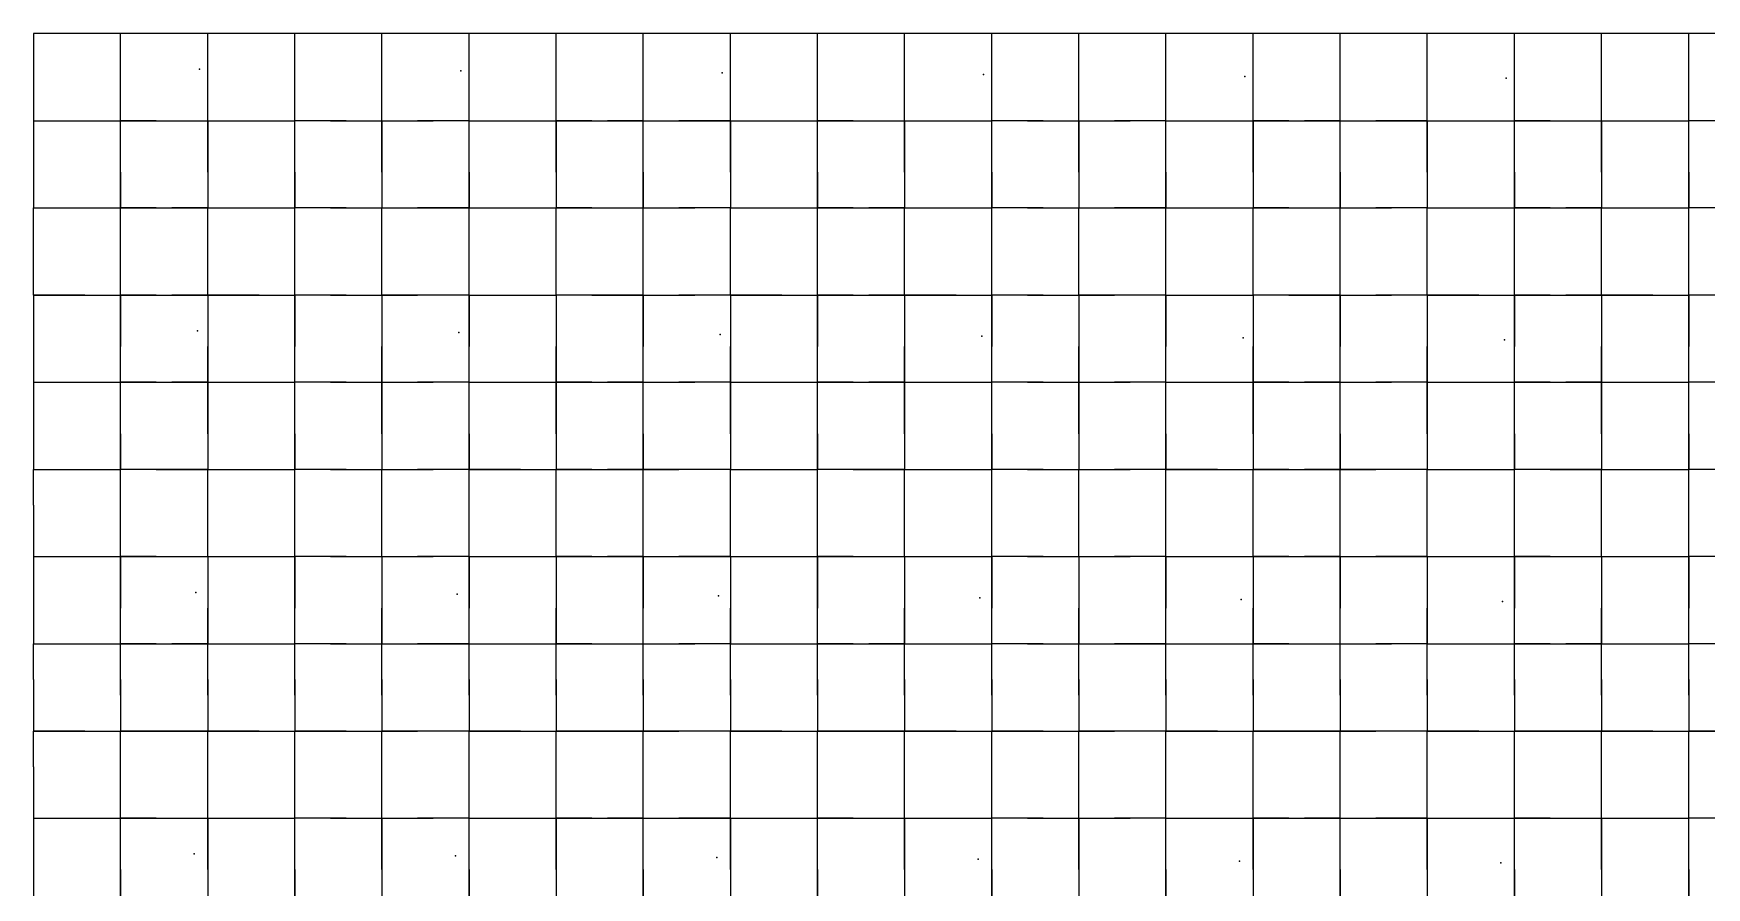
# Model space of a CAD drawing. Header units: metres. Extents: x 0 to 438, y -24 to 612.
# Drawn here: x 0 to 172.8, y 514.8 to 603 of the extents above; entities that cross this region are included whole.
import ezdxf

# ---------------------------------------------------------------- set-up
doc = ezdxf.new("R2010")
doc.units = ezdxf.units.M
doc.layers.add('LAYER_01_CUT', color=7, linetype='Continuous')
doc.layers.add('LAYER_04_GRID', color=7, linetype='Continuous')

msp = doc.modelspace()

# ---------------------------------------------------------------- linework, layer by layer
at = {"layer": 'LAYER_01_CUT'}
for points in [[(176.31, 603), (171, 603), (167.31, 603), (162, 603), (158.31, 603), (153, 603), (149.31, 603), (144, 603), (140.31, 603), (135, 603), (131.31, 603), (126, 603), (122.31, 603), (117, 603), (113.31, 603), (108, 603), (104.31, 603), (99, 603), (95.31, 603), (90, 603), (86.31, 603), (81, 603), (77.31, 603), (72, 603), (68.31, 603), (63, 603), (59.31, 603), (54, 603), (50.31, 603), (45, 603), (41.31, 603), (36, 603), (32.31, 603), (27, 603), (23.31, 603), (18, 603), (14.31, 603), (9, 603), (5.31, 603), (0, 603), (0, 599.31), (0, 594), (0, 590.31), (0, 585), (5.31, 585), (9, 585), (9, 590.31), (9, 594), (9, 599.31)], [(9, 599.31), (9, 603)], [(9, 597.69), (9, 603)], [(18, 599.31), (18, 603)], [(18, 597.69), (18, 603)], [(27, 599.31), (27, 603)], [(27, 597.69), (27, 603)], [(36, 599.31), (36, 603)], [(36, 597.69), (36, 603)], [(45, 599.31), (45, 603)], [(45, 597.69), (45, 603)], [(54, 599.31), (54, 603)], [(54, 597.69), (54, 603)], [(63, 599.31), (63, 603)], [(63, 597.69), (63, 603)], [(72, 599.31), (72, 603)], [(72, 597.69), (72, 603)], [(81, 599.31), (81, 603)], [(81, 597.69), (81, 603)], [(90, 599.31), (90, 603)], [(90, 597.69), (90, 603)], [(99, 599.31), (99, 603)], [(99, 597.69), (99, 603)], [(108, 599.31), (108, 603)], [(108, 597.69), (108, 603)], [(117, 599.31), (117, 603)], [(117, 597.69), (117, 603)], [(126, 599.31), (126, 603)], [(126, 597.69), (126, 603)], [(135, 599.31), (135, 603)], [(135, 597.69), (135, 603)], [(144, 599.31), (144, 603)], [(144, 597.69), (144, 603)], [(153, 599.31), (153, 603)], [(153, 597.69), (153, 603)], [(162, 599.31), (162, 603)], [(162, 597.69), (162, 603)], [(171, 599.31), (171, 603)], [(171, 597.69), (171, 603)], [(14.31, 594), (18, 594), (18, 599.31)], [(18, 590.31), (18, 585), (23.31, 585), (27, 585), (27, 590.31), (27, 594), (27, 599.31)], [(32.31, 594), (36, 594), (36, 599.31)], [(36, 590.31), (36, 585), (41.31, 585), (45, 585), (45, 590.31), (45, 594), (45, 599.31)], [(50.31, 594), (54, 594), (54, 599.31)], [(54, 590.31), (54, 585), (59.31, 585), (63, 585), (63, 590.31), (63, 594), (63, 599.31)], [(68.31, 594), (72, 594), (72, 599.31)], [(72, 590.31), (72, 585), (77.31, 585), (81, 585), (81, 590.31), (81, 594), (81, 599.31)], [(86.31, 594), (90, 594), (90, 599.31)], [(90, 590.31), (90, 585), (95.31, 585), (99, 585), (99, 590.31), (99, 594), (99, 599.31)], [(104.31, 594), (108, 594), (108, 599.31)], [(108, 590.31), (108, 585), (113.31, 585), (117, 585), (117, 590.31), (117, 594), (117, 599.31)], [(122.31, 594), (126, 594), (126, 599.31)], [(126, 590.31), (126, 585), (131.31, 585), (135, 585), (135, 590.31), (135, 594), (135, 599.31)], [(140.31, 594), (144, 594), (144, 599.31)], [(144, 590.31), (144, 585), (149.31, 585), (153, 585), (153, 590.31), (153, 594), (153, 599.31)], [(158.31, 594), (162, 594), (162, 599.31)], [(162, 590.31), (162, 585), (167.31, 585), (171, 585), (171, 590.31), (171, 594), (171, 599.31)], [(9, 594), (9, 597.69)], [(18, 594), (18, 597.69)], [(27, 594), (27, 597.69)], [(36, 594), (36, 597.69)], [(45, 594), (45, 597.69)], [(54, 594), (54, 597.69)], [(63, 594), (63, 597.69)], [(72, 594), (72, 597.69)], [(81, 594), (81, 597.69)], [(90, 594), (90, 597.69)], [(99, 594), (99, 597.69)], [(108, 594), (108, 597.69)], [(117, 594), (117, 597.69)], [(126, 594), (126, 597.69)], [(135, 594), (135, 597.69)], [(144, 594), (144, 597.69)], [(153, 594), (153, 597.69)], [(162, 594), (162, 597.69)], [(171, 594), (171, 597.69)], [(0, 594), (5.31, 594)], [(0, 594), (3.69, 594)], [(3.69, 594), (9, 594)], [(5.31, 594), (9, 594)], [(12.69, 594), (9, 594)], [(9, 588.69), (9, 594)], [(9, 594), (14.31, 594)], [(12.69, 594), (18, 594)], [(18, 588.69), (18, 594)], [(18, 594), (18, 590.31)], [(18, 594), (23.31, 594)], [(18, 594), (21.69, 594)], [(21.69, 594), (27, 594)], [(23.31, 594), (27, 594)], [(32.31, 594), (27, 594)], [(30.69, 594), (27, 594)], [(27, 588.69), (27, 594)], [(30.69, 594), (36, 594)], [(36, 588.69), (36, 594)], [(36, 594), (36, 590.31)], [(36, 594), (41.31, 594)], [(36, 594), (39.69, 594)], [(45, 594), (39.69, 594)], [(45, 594), (41.31, 594)], [(45, 588.69), (45, 594)], [(45, 594), (50.31, 594)], [(45, 594), (48.69, 594)], [(48.69, 594), (54, 594)], [(57.69, 594), (54, 594)], [(54, 588.69), (54, 594)], [(54, 594), (54, 590.31)], [(54, 594), (59.31, 594)], [(57.69, 594), (63, 594)], [(63, 594), (59.31, 594)], [(63, 588.69), (63, 594)], [(63, 594), (68.31, 594)], [(63, 594), (66.69, 594)], [(72, 594), (66.69, 594)], [(72, 588.69), (72, 594)], [(72, 594), (72, 590.31)], [(72, 594), (77.31, 594)], [(72, 594), (75.69, 594)], [(75.69, 594), (81, 594)], [(77.31, 594), (81, 594)], [(84.69, 594), (81, 594)], [(81, 588.69), (81, 594)], [(81, 594), (86.31, 594)], [(84.69, 594), (90, 594)], [(90, 588.69), (90, 594)], [(90, 594), (90, 590.31)], [(90, 594), (95.31, 594)], [(90, 594), (93.69, 594)], [(93.69, 594), (99, 594)], [(95.31, 594), (99, 594)], [(104.31, 594), (99, 594)], [(102.69, 594), (99, 594)], [(99, 588.69), (99, 594)], [(102.69, 594), (108, 594)], [(108, 588.69), (108, 594)], [(108, 594), (108, 590.31)], [(108, 594), (113.31, 594)], [(108, 594), (111.69, 594)], [(117, 594), (111.69, 594)], [(117, 594), (113.31, 594)], [(117, 588.69), (117, 594)], [(117, 594), (122.31, 594)], [(117, 594), (120.69, 594)], [(120.69, 594), (126, 594)], [(129.69, 594), (126, 594)], [(126, 588.69), (126, 594)], [(126, 594), (126, 590.31)], [(126, 594), (131.31, 594)], [(129.69, 594), (135, 594)], [(135, 594), (131.31, 594)], [(135, 588.69), (135, 594)], [(135, 594), (140.31, 594)], [(135, 594), (138.69, 594)], [(144, 594), (138.69, 594)], [(144, 588.69), (144, 594)], [(144, 594), (144, 590.31)], [(144, 594), (149.31, 594)], [(144, 594), (147.69, 594)], [(147.69, 594), (153, 594)], [(149.31, 594), (153, 594)], [(156.69, 594), (153, 594)], [(153, 588.69), (153, 594)], [(153, 594), (158.31, 594)], [(156.69, 594), (162, 594)], [(162, 588.69), (162, 594)], [(162, 594), (162, 590.31)], [(162, 594), (167.31, 594)], [(162, 594), (165.69, 594)], [(165.69, 594), (171, 594)], [(167.31, 594), (171, 594)], [(176.31, 594), (171, 594)], [(174.69, 594), (171, 594)], [(171, 588.69), (171, 594)], [(9, 588.69), (9, 585)], [(18, 588.69), (18, 585)], [(27, 588.69), (27, 585)], [(36, 588.69), (36, 585)], [(45, 588.69), (45, 585)], [(54, 588.69), (54, 585)], [(63, 588.69), (63, 585)], [(72, 588.69), (72, 585)], [(81, 588.69), (81, 585)], [(90, 588.69), (90, 585)], [(99, 588.69), (99, 585)], [(108, 588.69), (108, 585)], [(117, 588.69), (117, 585)], [(126, 588.69), (126, 585)], [(135, 588.69), (135, 585)], [(144, 588.69), (144, 585)], [(153, 588.69), (153, 585)], [(162, 588.69), (162, 585)], [(171, 588.69), (171, 585)], [(0, 581.31), (0, 585)], [(0, 585), (3.69, 585)], [(3.69, 585), (9, 585)], [(12.69, 585), (9, 585)], [(9, 581.31), (9, 585)], [(9, 579.69), (9, 585)], [(9, 585), (14.31, 585)], [(12.69, 585), (18, 585)], [(18, 585), (14.31, 585)], [(18, 581.31), (18, 585)], [(18, 579.69), (18, 585)], [(18, 585), (21.69, 585)], [(21.69, 585), (27, 585)], [(32.31, 585), (27, 585)], [(30.69, 585), (27, 585)], [(27, 581.31), (27, 585)], [(27, 579.69), (27, 585)], [(30.69, 585), (36, 585)], [(32.31, 585), (36, 585)], [(36, 581.31), (36, 585)], [(36, 579.69), (36, 585)], [(36, 585), (39.69, 585)], [(45, 585), (39.69, 585)], [(45, 581.31), (45, 585)], [(45, 579.69), (45, 585)], [(45, 585), (50.31, 585)], [(45, 585), (48.69, 585)], [(48.69, 585), (54, 585)], [(50.31, 585), (54, 585)], [(57.69, 585), (54, 585)], [(54, 581.31), (54, 585)], [(54, 579.69), (54, 585)], [(57.69, 585), (63, 585)], [(63, 581.31), (63, 585)], [(63, 579.69), (63, 585)], [(63, 585), (68.31, 585)], [(63, 585), (66.69, 585)], [(72, 585), (66.69, 585)], [(72, 585), (68.31, 585)], [(72, 581.31), (72, 585)], [(72, 579.69), (72, 585)], [(72, 585), (75.69, 585)], [(75.69, 585), (81, 585)], [(84.69, 585), (81, 585)], [(81, 581.31), (81, 585)], [(81, 579.69), (81, 585)], [(81, 585), (86.31, 585)], [(84.69, 585), (90, 585)], [(90, 585), (86.31, 585)], [(90, 581.31), (90, 585)], [(90, 579.69), (90, 585)], [(90, 585), (93.69, 585)], [(93.69, 585), (99, 585)], [(104.31, 585), (99, 585)], [(102.69, 585), (99, 585)], [(99, 581.31), (99, 585)], [(99, 579.69), (99, 585)], [(102.69, 585), (108, 585)], [(104.31, 585), (108, 585)], [(108, 581.31), (108, 585)], [(108, 579.69), (108, 585)], [(108, 585), (111.69, 585)], [(117, 585), (111.69, 585)], [(117, 581.31), (117, 585)], [(117, 579.69), (117, 585)], [(117, 585), (122.31, 585)], [(117, 585), (120.69, 585)], [(120.69, 585), (126, 585)], [(122.31, 585), (126, 585)], [(129.69, 585), (126, 585)], [(126, 581.31), (126, 585)], [(126, 579.69), (126, 585)], [(129.69, 585), (135, 585)], [(135, 581.31), (135, 585)], [(135, 579.69), (135, 585)], [(135, 585), (140.31, 585)], [(135, 585), (138.69, 585)], [(144, 585), (138.69, 585)], [(144, 585), (140.31, 585)], [(144, 581.31), (144, 585)], [(144, 579.69), (144, 585)], [(144, 585), (147.69, 585)], [(147.69, 585), (153, 585)], [(156.69, 585), (153, 585)], [(153, 581.31), (153, 585)], [(153, 579.69), (153, 585)], [(153, 585), (158.31, 585)], [(156.69, 585), (162, 585)], [(162, 585), (158.31, 585)], [(162, 581.31), (162, 585)], [(162, 579.69), (162, 585)], [(162, 585), (165.69, 585)], [(165.69, 585), (171, 585)], [(176.31, 585), (171, 585)], [(174.69, 585), (171, 585)], [(171, 581.31), (171, 585)], [(171, 579.69), (171, 585)], [(5.31, 576), (0, 576), (0, 581.31)], [(14.31, 558), (9, 558), (9, 563.31), (9, 567), (9, 572.31), (9, 576), (9, 581.31)], [(23.31, 576), (18, 576), (18, 581.31)], [(32.31, 558), (27, 558), (27, 563.31), (27, 567), (27, 572.31), (27, 576), (27, 581.31)], [(41.31, 576), (36, 576), (36, 581.31)], [(50.31, 558), (45, 558), (45, 563.31), (45, 567), (45, 572.31), (45, 576), (45, 581.31)], [(59.31, 576), (54, 576), (54, 581.31)], [(68.31, 558), (63, 558), (63, 563.31), (63, 567), (63, 572.31), (63, 576), (63, 581.31)], [(77.31, 576), (72, 576), (72, 581.31)], [(86.31, 558), (81, 558), (81, 563.31), (81, 567), (81, 572.31), (81, 576), (81, 581.31)], [(95.31, 576), (90, 576), (90, 581.31)], [(104.31, 558), (99, 558), (99, 563.31), (99, 567), (99, 572.31), (99, 576), (99, 581.31)], [(113.31, 576), (108, 576), (108, 581.31)], [(122.31, 558), (117, 558), (117, 563.31), (117, 567), (117, 572.31), (117, 576), (117, 581.31)], [(131.31, 576), (126, 576), (126, 581.31)], [(140.31, 558), (135, 558), (135, 563.31), (135, 567), (135, 572.31), (135, 576), (135, 581.31)], [(149.31, 576), (144, 576), (144, 581.31)], [(158.31, 558), (153, 558), (153, 563.31), (153, 567), (153, 572.31), (153, 576), (153, 581.31)], [(167.31, 576), (162, 576), (162, 581.31)], [(176.31, 558), (171, 558), (171, 563.31), (171, 567), (171, 572.31), (171, 576), (171, 581.31)], [(9, 576), (9, 579.69)], [(18, 576), (18, 579.69)], [(27, 576), (27, 579.69)], [(36, 576), (36, 579.69)], [(45, 576), (45, 579.69)], [(54, 576), (54, 579.69)], [(63, 576), (63, 579.69)], [(72, 576), (72, 579.69)], [(81, 576), (81, 579.69)], [(90, 576), (90, 579.69)], [(99, 576), (99, 579.69)], [(108, 576), (108, 579.69)], [(117, 576), (117, 579.69)], [(126, 576), (126, 579.69)], [(135, 576), (135, 579.69)], [(144, 576), (144, 579.69)], [(153, 576), (153, 579.69)], [(162, 576), (162, 579.69)], [(171, 576), (171, 579.69)], [(0, 576), (0, 572.31)], [(0, 576), (3.69, 576)], [(3.69, 576), (9, 576)], [(5.31, 576), (9, 576)], [(12.69, 576), (9, 576)], [(9, 576), (9, 570.69)], [(9, 576), (14.31, 576)], [(12.69, 576), (18, 576)], [(18, 576), (14.31, 576)], [(18, 576), (18, 572.31)], [(18, 576), (18, 570.69)], [(18, 576), (21.69, 576)], [(21.69, 576), (27, 576)], [(23.31, 576), (27, 576)], [(32.31, 576), (27, 576)], [(30.69, 576), (27, 576)], [(27, 576), (27, 570.69)], [(30.69, 576), (36, 576)], [(32.31, 576), (36, 576)], [(36, 576), (36, 572.31)], [(36, 576), (36, 570.69)], [(36, 576), (39.69, 576)], [(45, 576), (39.69, 576)], [(45, 576), (41.31, 576)], [(45, 576), (45, 570.69)], [(45, 576), (50.31, 576)], [(45, 576), (48.69, 576)], [(48.69, 576), (54, 576)], [(50.31, 576), (54, 576)], [(57.69, 576), (54, 576)], [(54, 576), (54, 572.31)], [(54, 576), (54, 570.69)], [(57.69, 576), (63, 576)], [(63, 576), (59.31, 576)], [(63, 576), (63, 570.69)], [(63, 576), (68.31, 576)], [(63, 576), (66.69, 576)], [(72, 576), (66.69, 576)], [(72, 576), (68.31, 576)], [(72, 576), (72, 572.31)], [(72, 576), (72, 570.69)], [(72, 576), (75.69, 576)], [(75.69, 576), (81, 576)], [(77.31, 576), (81, 576)], [(84.69, 576), (81, 576)], [(81, 576), (81, 570.69)], [(81, 576), (86.31, 576)], [(84.69, 576), (90, 576)], [(90, 576), (86.31, 576)], [(90, 576), (90, 572.31)], [(90, 576), (90, 570.69)], [(90, 576), (93.69, 576)], [(93.69, 576), (99, 576)], [(95.31, 576), (99, 576)], [(104.31, 576), (99, 576)], [(102.69, 576), (99, 576)], [(99, 576), (99, 570.69)], [(102.69, 576), (108, 576)], [(104.31, 576), (108, 576)], [(108, 576), (108, 572.31)], [(108, 576), (108, 570.69)], [(108, 576), (111.69, 576)], [(117, 576), (111.69, 576)], [(117, 576), (113.31, 576)], [(117, 576), (117, 570.69)], [(117, 576), (122.31, 576)], [(117, 576), (120.69, 576)], [(120.69, 576), (126, 576)], [(122.31, 576), (126, 576)], [(129.69, 576), (126, 576)], [(126, 576), (126, 572.31)], [(126, 576), (126, 570.69)], [(129.69, 576), (135, 576)], [(135, 576), (131.31, 576)], [(135, 576), (135, 570.69)], [(135, 576), (140.31, 576)], [(135, 576), (138.69, 576)], [(144, 576), (138.69, 576)], [(144, 576), (140.31, 576)], [(144, 576), (144, 572.31)], [(144, 576), (144, 570.69)], [(144, 576), (147.69, 576)], [(147.69, 576), (153, 576)], [(149.31, 576), (153, 576)], [(156.69, 576), (153, 576)], [(153, 576), (153, 570.69)], [(153, 576), (158.31, 576)], [(156.69, 576), (162, 576)], [(162, 576), (158.31, 576)], [(162, 576), (162, 572.31)], [(162, 576), (162, 570.69)], [(162, 576), (165.69, 576)], [(165.69, 576), (171, 576)], [(167.31, 576), (171, 576)], [(176.31, 576), (171, 576)], [(174.69, 576), (171, 576)], [(171, 576), (171, 570.69)], [(0, 572.31), (0, 567), (0, 563.31), (0, 558), (5.31, 558)], [(18, 572.31), (18, 567), (18, 570.69)], [(36, 572.31), (36, 567), (36, 570.69)], [(54, 572.31), (54, 567), (54, 570.69)], [(72, 572.31), (72, 567), (72, 570.69)], [(90, 572.31), (90, 567), (90, 570.69)], [(108, 572.31), (108, 567), (108, 570.69)], [(126, 572.31), (126, 567), (126, 570.69)], [(144, 572.31), (144, 567), (144, 570.69)], [(162, 572.31), (162, 567), (162, 570.69)], [(9, 567), (9, 570.69)], [(27, 567), (27, 570.69)], [(45, 567), (45, 570.69)], [(63, 567), (63, 570.69)], [(81, 567), (81, 570.69)], [(99, 567), (99, 570.69)], [(117, 567), (117, 570.69)], [(135, 567), (135, 570.69)], [(153, 567), (153, 570.69)], [(171, 567), (171, 570.69)], [(0, 567), (5.31, 567)], [(0, 567), (3.69, 567)], [(3.69, 567), (9, 567)], [(5.31, 567), (9, 567)], [(12.69, 567), (9, 567)], [(9, 561.69), (9, 567)], [(9, 567), (14.31, 567)], [(12.69, 567), (18, 567)], [(18, 567), (14.31, 567)], [(18, 561.69), (18, 567)], [(18, 567), (18, 563.31)], [(18, 567), (23.31, 567)], [(18, 567), (21.69, 567)], [(21.69, 567), (27, 567)], [(23.31, 567), (27, 567)], [(32.31, 567), (27, 567)], [(30.69, 567), (27, 567)], [(27, 561.69), (27, 567)], [(30.69, 567), (36, 567)], [(32.31, 567), (36, 567)], [(36, 561.69), (36, 567)], [(36, 567), (36, 563.31)], [(36, 567), (41.31, 567)], [(36, 567), (39.69, 567)], [(45, 567), (39.69, 567)], [(45, 567), (41.31, 567)], [(45, 561.69), (45, 567)], [(45, 567), (50.31, 567)], [(45, 567), (48.69, 567)], [(48.69, 567), (54, 567)], [(50.31, 567), (54, 567)], [(57.69, 567), (54, 567)], [(54, 561.69), (54, 567)], [(54, 567), (54, 563.31)], [(54, 567), (59.31, 567)], [(57.69, 567), (63, 567)], [(63, 567), (59.31, 567)], [(63, 561.69), (63, 567)], [(63, 567), (68.31, 567)], [(63, 567), (66.69, 567)], [(72, 567), (66.69, 567)], [(72, 567), (68.31, 567)], [(72, 561.69), (72, 567)], [(72, 567), (72, 563.31)], [(72, 567), (77.31, 567)], [(72, 567), (75.69, 567)], [(75.69, 567), (81, 567)], [(77.31, 567), (81, 567)], [(84.69, 567), (81, 567)], [(81, 561.69), (81, 567)], [(81, 567), (86.31, 567)], [(84.69, 567), (90, 567)], [(90, 567), (86.31, 567)], [(90, 561.69), (90, 567)], [(90, 567), (90, 563.31)], [(90, 567), (95.31, 567)], [(90, 567), (93.69, 567)], [(93.69, 567), (99, 567)], [(95.31, 567), (99, 567)], [(104.31, 567), (99, 567)], [(102.69, 567), (99, 567)], [(99, 561.69), (99, 567)], [(102.69, 567), (108, 567)], [(104.31, 567), (108, 567)], [(108, 561.69), (108, 567)], [(108, 567), (108, 563.31)], [(108, 567), (113.31, 567)], [(108, 567), (111.69, 567)], [(117, 567), (111.69, 567)], [(117, 567), (113.31, 567)], [(117, 561.69), (117, 567)], [(117, 567), (122.31, 567)], [(117, 567), (120.69, 567)], [(120.69, 567), (126, 567)], [(122.31, 567), (126, 567)], [(129.69, 567), (126, 567)], [(126, 561.69), (126, 567)], [(126, 567), (126, 563.31)], [(126, 567), (131.31, 567)], [(129.69, 567), (135, 567)], [(135, 567), (131.31, 567)], [(135, 561.69), (135, 567)], [(135, 567), (140.31, 567)], [(135, 567), (138.69, 567)], [(144, 567), (138.69, 567)], [(144, 567), (140.31, 567)], [(144, 561.69), (144, 567)], [(144, 567), (144, 563.31)], [(144, 567), (149.31, 567)], [(144, 567), (147.69, 567)], [(147.69, 567), (153, 567)], [(149.31, 567), (153, 567)], [(156.69, 567), (153, 567)], [(153, 561.69), (153, 567)], [(153, 567), (158.31, 567)], [(156.69, 567), (162, 567)], [(162, 567), (158.31, 567)], [(162, 561.69), (162, 567)], [(162, 567), (162, 563.31)], [(162, 567), (167.31, 567)], [(162, 567), (165.69, 567)], [(165.69, 567), (171, 567)], [(167.31, 567), (171, 567)], [(176.31, 567), (171, 567)], [(174.69, 567), (171, 567)], [(171, 561.69), (171, 567)], [(18, 563.31), (18, 558), (23.31, 558)], [(36, 563.31), (36, 558), (41.31, 558)], [(54, 563.31), (54, 558), (59.31, 558)], [(72, 563.31), (72, 558), (77.31, 558)], [(90, 563.31), (90, 558), (95.31, 558)], [(108, 563.31), (108, 558), (113.31, 558)], [(126, 563.31), (126, 558), (131.31, 558)], [(144, 563.31), (144, 558), (149.31, 558)], [(162, 563.31), (162, 558), (167.31, 558)], [(9, 561.69), (9, 558)], [(18, 561.69), (18, 558)], [(27, 561.69), (27, 558)], [(36, 561.69), (36, 558)], [(45, 561.69), (45, 558)], [(54, 561.69), (54, 558)], [(63, 561.69), (63, 558)], [(72, 561.69), (72, 558)], [(81, 561.69), (81, 558)], [(90, 561.69), (90, 558)], [(99, 561.69), (99, 558)], [(108, 561.69), (108, 558)], [(117, 561.69), (117, 558)], [(126, 561.69), (126, 558)], [(135, 561.69), (135, 558)], [(144, 561.69), (144, 558)], [(153, 561.69), (153, 558)], [(162, 561.69), (162, 558)], [(171, 561.69), (171, 558)], [(0, 554.31), (0, 558)], [(0, 558), (3.69, 558)], [(3.69, 558), (9, 558)], [(5.31, 558), (9, 558)], [(12.69, 558), (9, 558)], [(9, 554.31), (9, 558)], [(9, 552.69), (9, 558)], [(12.69, 558), (18, 558)], [(18, 558), (14.31, 558)], [(18, 554.31), (18, 558)], [(18, 552.69), (18, 558)], [(18, 558), (21.69, 558)], [(21.69, 558), (27, 558)], [(23.31, 558), (27, 558)], [(30.69, 558), (27, 558)], [(27, 554.31), (27, 558)], [(27, 552.69), (27, 558)], [(30.69, 558), (36, 558)], [(32.31, 558), (36, 558)], [(36, 554.31), (36, 558)], [(36, 552.69), (36, 558)], [(36, 558), (39.69, 558)], [(45, 558), (39.69, 558)], [(45, 558), (41.31, 558)], [(45, 554.31), (45, 558)], [(45, 552.69), (45, 558)], [(45, 558), (48.69, 558)], [(48.69, 558), (54, 558)], [(50.31, 558), (54, 558)], [(57.69, 558), (54, 558)], [(54, 554.31), (54, 558)], [(54, 552.69), (54, 558)], [(57.69, 558), (63, 558)], [(63, 558), (59.31, 558)], [(63, 554.31), (63, 558)], [(63, 552.69), (63, 558)], [(63, 558), (66.69, 558)], [(72, 558), (66.69, 558)], [(72, 558), (68.31, 558)], [(72, 554.31), (72, 558)], [(72, 552.69), (72, 558)], [(72, 558), (75.69, 558)], [(75.69, 558), (81, 558)], [(77.31, 558), (81, 558)], [(84.69, 558), (81, 558)], [(81, 554.31), (81, 558)], [(81, 552.69), (81, 558)], [(84.69, 558), (90, 558)], [(90, 558), (86.31, 558)], [(90, 554.31), (90, 558)], [(90, 552.69), (90, 558)], [(90, 558), (93.69, 558)], [(93.69, 558), (99, 558)], [(95.31, 558), (99, 558)], [(102.69, 558), (99, 558)], [(99, 554.31), (99, 558)], [(99, 552.69), (99, 558)], [(102.69, 558), (108, 558)], [(104.31, 558), (108, 558)], [(108, 554.31), (108, 558)], [(108, 552.69), (108, 558)], [(108, 558), (111.69, 558)], [(117, 558), (111.69, 558)], [(117, 558), (113.31, 558)], [(117, 554.31), (117, 558)], [(117, 552.69), (117, 558)], [(117, 558), (120.69, 558)], [(120.69, 558), (126, 558)], [(122.31, 558), (126, 558)], [(129.69, 558), (126, 558)], [(126, 554.31), (126, 558)], [(126, 552.69), (126, 558)], [(129.69, 558), (135, 558)], [(135, 558), (131.31, 558)], [(135, 554.31), (135, 558)], [(135, 552.69), (135, 558)], [(135, 558), (138.69, 558)], [(144, 558), (138.69, 558)], [(144, 558), (140.31, 558)], [(144, 554.31), (144, 558)], [(144, 552.69), (144, 558)], [(144, 558), (147.69, 558)], [(147.69, 558), (153, 558)], [(149.31, 558), (153, 558)], [(156.69, 558), (153, 558)], [(153, 554.31), (153, 558)], [(153, 552.69), (153, 558)], [(156.69, 558), (162, 558)], [(162, 558), (158.31, 558)], [(162, 554.31), (162, 558)], [(162, 552.69), (162, 558)], [(162, 558), (165.69, 558)], [(165.69, 558), (171, 558)], [(167.31, 558), (171, 558)], [(174.69, 558), (171, 558)], [(171, 554.31), (171, 558)], [(171, 552.69), (171, 558)], [(0, 554.31), (0, 549), (0, 545.31), (0, 540), (5.31, 540), (9, 540), (9, 545.31), (9, 549), (9, 554.31)], [(14.31, 549), (18, 549), (18, 554.31)], [(23.31, 540), (27, 540), (27, 545.31), (27, 549), (27, 554.31)], [(32.31, 549), (36, 549), (36, 554.31)], [(41.31, 540), (45, 540), (45, 545.31), (45, 549), (45, 554.31)], [(50.31, 549), (54, 549), (54, 554.31)], [(59.31, 540), (63, 540), (63, 545.31), (63, 549), (63, 554.31)], [(68.31, 549), (72, 549), (72, 554.31)], [(77.31, 540), (81, 540), (81, 545.31), (81, 549), (81, 554.31)], [(86.31, 549), (90, 549), (90, 554.31)], [(95.31, 540), (99, 540), (99, 545.31), (99, 549), (99, 554.31)], [(104.31, 549), (108, 549), (108, 554.31)], [(113.31, 540), (117, 540), (117, 545.31), (117, 549), (117, 554.31)], [(122.31, 549), (126, 549), (126, 554.31)], [(131.31, 540), (135, 540), (135, 545.31), (135, 549), (135, 554.31)], [(140.31, 549), (144, 549), (144, 554.31)], [(149.31, 540), (153, 540), (153, 545.31), (153, 549), (153, 554.31)], [(158.31, 549), (162, 549), (162, 554.31)], [(167.31, 540), (171, 540), (171, 545.31), (171, 549), (171, 554.31)], [(9, 549), (9, 552.69)], [(18, 549), (18, 552.69)], [(27, 549), (27, 552.69)], [(36, 549), (36, 552.69)], [(45, 549), (45, 552.69)], [(54, 549), (54, 552.69)], [(63, 549), (63, 552.69)], [(72, 549), (72, 552.69)], [(81, 549), (81, 552.69)], [(90, 549), (90, 552.69)], [(99, 549), (99, 552.69)], [(108, 549), (108, 552.69)], [(117, 549), (117, 552.69)], [(126, 549), (126, 552.69)], [(135, 549), (135, 552.69)], [(144, 549), (144, 552.69)], [(153, 549), (153, 552.69)], [(162, 549), (162, 552.69)], [(171, 549), (171, 552.69)], [(0, 549), (5.31, 549)], [(0, 549), (3.69, 549)], [(3.69, 549), (9, 549)], [(5.31, 549), (9, 549)], [(12.69, 549), (9, 549)], [(9, 549), (9, 543.69)], [(9, 549), (14.31, 549)], [(12.69, 549), (18, 549)], [(18, 549), (18, 545.31)], [(18, 549), (18, 543.69)], [(18, 549), (23.31, 549)], [(18, 549), (21.69, 549)], [(21.69, 549), (27, 549)], [(23.31, 549), (27, 549)], [(32.31, 549), (27, 549)], [(30.69, 549), (27, 549)], [(27, 549), (27, 543.69)], [(30.69, 549), (36, 549)], [(36, 549), (36, 545.31)], [(36, 549), (36, 543.69)], [(36, 549), (41.31, 549)], [(36, 549), (39.69, 549)], [(45, 549), (39.69, 549)], [(45, 549), (41.31, 549)], [(45, 549), (45, 543.69)], [(45, 549), (50.31, 549)], [(45, 549), (48.69, 549)], [(48.69, 549), (54, 549)], [(57.69, 549), (54, 549)], [(54, 549), (54, 545.31)], [(54, 549), (54, 543.69)], [(54, 549), (59.31, 549)], [(57.69, 549), (63, 549)], [(63, 549), (59.31, 549)], [(63, 549), (63, 543.69)], [(63, 549), (68.31, 549)], [(63, 549), (66.69, 549)], [(72, 549), (66.69, 549)], [(72, 549), (72, 545.31)], [(72, 549), (72, 543.69)], [(72, 549), (77.31, 549)], [(72, 549), (75.69, 549)], [(75.69, 549), (81, 549)], [(77.31, 549), (81, 549)], [(84.69, 549), (81, 549)], [(81, 549), (81, 543.69)], [(81, 549), (86.31, 549)], [(84.69, 549), (90, 549)], [(90, 549), (90, 545.31)], [(90, 549), (90, 543.69)], [(90, 549), (95.31, 549)], [(90, 549), (93.69, 549)], [(93.69, 549), (99, 549)], [(95.31, 549), (99, 549)], [(104.31, 549), (99, 549)], [(102.69, 549), (99, 549)], [(99, 549), (99, 543.69)], [(102.69, 549), (108, 549)], [(108, 549), (108, 545.31)], [(108, 549), (108, 543.69)], [(108, 549), (113.31, 549)], [(108, 549), (111.69, 549)], [(117, 549), (111.69, 549)], [(117, 549), (113.31, 549)], [(117, 549), (117, 543.69)], [(117, 549), (122.31, 549)], [(117, 549), (120.69, 549)], [(120.69, 549), (126, 549)], [(129.69, 549), (126, 549)], [(126, 549), (126, 545.31)], [(126, 549), (126, 543.69)], [(126, 549), (131.31, 549)], [(129.69, 549), (135, 549)], [(135, 549), (131.31, 549)], [(135, 549), (135, 543.69)], [(135, 549), (140.31, 549)], [(135, 549), (138.69, 549)], [(144, 549), (138.69, 549)], [(144, 549), (144, 545.31)], [(144, 549), (144, 543.69)], [(144, 549), (149.31, 549)], [(144, 549), (147.69, 549)], [(147.69, 549), (153, 549)], [(149.31, 549), (153, 549)], [(156.69, 549), (153, 549)], [(153, 549), (153, 543.69)], [(153, 549), (158.31, 549)], [(156.69, 549), (162, 549)], [(162, 549), (162, 545.31)], [(162, 549), (162, 543.69)], [(162, 549), (167.31, 549)], [(162, 549), (165.69, 549)], [(165.69, 549), (171, 549)], [(167.31, 549), (171, 549)], [(176.31, 549), (171, 549)], [(174.69, 549), (171, 549)], [(171, 549), (171, 543.69)], [(18, 545.31), (18, 540), (18, 543.69)], [(36, 545.31), (36, 540), (36, 543.69)], [(54, 545.31), (54, 540), (54, 543.69)], [(72, 545.31), (72, 540), (72, 543.69)], [(90, 545.31), (90, 540), (90, 543.69)], [(108, 545.31), (108, 540), (108, 543.69)], [(126, 545.31), (126, 540), (126, 543.69)], [(144, 545.31), (144, 540), (144, 543.69)], [(162, 545.31), (162, 540), (162, 543.69)], [(9, 540), (9, 543.69)], [(27, 540), (27, 543.69)], [(45, 540), (45, 543.69)], [(63, 540), (63, 543.69)], [(81, 540), (81, 543.69)], [(99, 540), (99, 543.69)], [(117, 540), (117, 543.69)], [(135, 540), (135, 543.69)], [(153, 540), (153, 543.69)], [(171, 540), (171, 543.69)], [(0, 536.31), (0, 540)], [(0, 540), (3.69, 540)], [(3.69, 540), (9, 540)], [(12.69, 540), (9, 540)], [(9, 536.31), (9, 540)], [(9, 534.69), (9, 540)], [(9, 540), (14.31, 540)], [(12.69, 540), (18, 540)], [(18, 540), (14.31, 540)], [(18, 536.31), (18, 540)], [(18, 534.69), (18, 540)], [(18, 540), (23.31, 540)], [(18, 540), (21.69, 540)], [(21.69, 540), (27, 540)], [(32.31, 540), (27, 540)], [(30.69, 540), (27, 540)], [(27, 536.31), (27, 540)], [(27, 534.69), (27, 540)], [(30.69, 540), (36, 540)], [(32.31, 540), (36, 540)], [(36, 536.31), (36, 540)], [(36, 534.69), (36, 540)], [(36, 540), (41.31, 540)], [(36, 540), (39.69, 540)], [(45, 540), (39.69, 540)], [(45, 536.31), (45, 540)], [(45, 534.69), (45, 540)], [(45, 540), (50.31, 540)], [(45, 540), (48.69, 540)], [(48.69, 540), (54, 540)], [(50.31, 540), (54, 540)], [(57.69, 540), (54, 540)], [(54, 536.31), (54, 540)], [(54, 534.69), (54, 540)], [(54, 540), (59.31, 540)], [(57.69, 540), (63, 540)], [(63, 536.31), (63, 540)], [(63, 534.69), (63, 540)], [(63, 540), (68.31, 540)], [(63, 540), (66.69, 540)], [(72, 540), (66.69, 540)], [(72, 540), (68.31, 540)], [(72, 536.31), (72, 540)], [(72, 534.69), (72, 540)], [(72, 540), (77.31, 540)], [(72, 540), (75.69, 540)], [(75.69, 540), (81, 540)], [(84.69, 540), (81, 540)], [(81, 536.31), (81, 540)], [(81, 534.69), (81, 540)], [(81, 540), (86.31, 540)], [(84.69, 540), (90, 540)], [(90, 540), (86.31, 540)], [(90, 536.31), (90, 540)], [(90, 534.69), (90, 540)], [(90, 540), (95.31, 540)], [(90, 540), (93.69, 540)], [(93.69, 540), (99, 540)], [(104.31, 540), (99, 540)], [(102.69, 540), (99, 540)], [(99, 536.31), (99, 540)], [(99, 534.69), (99, 540)], [(102.69, 540), (108, 540)], [(104.31, 540), (108, 540)], [(108, 536.31), (108, 540)], [(108, 534.69), (108, 540)], [(108, 540), (113.31, 540)], [(108, 540), (111.69, 540)], [(117, 540), (111.69, 540)], [(117, 536.31), (117, 540)], [(117, 534.69), (117, 540)], [(117, 540), (122.31, 540)], [(117, 540), (120.69, 540)], [(120.69, 540), (126, 540)], [(122.31, 540), (126, 540)], [(129.69, 540), (126, 540)], [(126, 536.31), (126, 540)], [(126, 534.69), (126, 540)], [(126, 540), (131.31, 540)], [(129.69, 540), (135, 540)], [(135, 536.31), (135, 540)], [(135, 534.69), (135, 540)], [(135, 540), (140.31, 540)], [(135, 540), (138.69, 540)], [(144, 540), (138.69, 540)], [(144, 540), (140.31, 540)], [(144, 536.31), (144, 540)], [(144, 534.69), (144, 540)], [(144, 540), (149.31, 540)], [(144, 540), (147.69, 540)], [(147.69, 540), (153, 540)], [(156.69, 540), (153, 540)], [(153, 536.31), (153, 540)], [(153, 534.69), (153, 540)], [(153, 540), (158.31, 540)], [(156.69, 540), (162, 540)], [(162, 540), (158.31, 540)], [(162, 536.31), (162, 540)], [(162, 534.69), (162, 540)], [(162, 540), (167.31, 540)], [(162, 540), (165.69, 540)], [(165.69, 540), (171, 540)], [(176.31, 540), (171, 540)], [(174.69, 540), (171, 540)], [(171, 536.31), (171, 540)], [(171, 534.69), (171, 540)], [(0, 536.31), (0, 531)], [(9, 536.31), (9, 531)], [(18, 536.31), (18, 531)], [(27, 536.31), (27, 531)], [(36, 536.31), (36, 531)], [(45, 536.31), (45, 531)], [(54, 536.31), (54, 531)], [(63, 536.31), (63, 531)], [(72, 536.31), (72, 531)], [(81, 536.31), (81, 531)], [(90, 536.31), (90, 531)], [(99, 536.31), (99, 531)], [(108, 536.31), (108, 531)], [(117, 536.31), (117, 531)], [(126, 536.31), (126, 531)], [(135, 536.31), (135, 531)], [(144, 536.31), (144, 531)], [(153, 536.31), (153, 531)], [(162, 536.31), (162, 531)], [(171, 536.31), (171, 531)], [(9, 534.69), (9, 531)], [(18, 534.69), (18, 531)], [(27, 534.69), (27, 531)], [(36, 534.69), (36, 531)], [(45, 534.69), (45, 531)], [(54, 534.69), (54, 531)], [(63, 534.69), (63, 531)], [(72, 534.69), (72, 531)], [(81, 534.69), (81, 531)], [(90, 534.69), (90, 531)], [(99, 534.69), (99, 531)], [(108, 534.69), (108, 531)], [(117, 534.69), (117, 531)], [(126, 534.69), (126, 531)], [(135, 534.69), (135, 531)], [(144, 534.69), (144, 531)], [(153, 534.69), (153, 531)], [(162, 534.69), (162, 531)], [(171, 534.69), (171, 531)], [(5.31, 531), (0, 531), (3.69, 531)], [(0, 527.31), (0, 531)], [(3.69, 531), (9, 531)], [(5.31, 531), (9, 531)], [(14.31, 531), (9, 531), (12.69, 531)], [(9, 527.31), (9, 531)], [(9, 525.69), (9, 531)], [(12.69, 531), (18, 531)], [(18, 531), (14.31, 531)], [(23.31, 531), (18, 531), (21.69, 531)], [(18, 527.31), (18, 531)], [(18, 525.69), (18, 531)], [(21.69, 531), (27, 531)], [(23.31, 531), (27, 531)], [(32.31, 531), (27, 531), (30.69, 531)], [(27, 527.31), (27, 531)], [(27, 525.69), (27, 531)], [(30.69, 531), (36, 531)], [(32.31, 531), (36, 531)], [(41.31, 531), (36, 531), (39.69, 531)], [(36, 527.31), (36, 531)], [(36, 525.69), (36, 531)], [(45, 531), (39.69, 531)], [(45, 531), (41.31, 531)], [(50.31, 531), (45, 531), (48.69, 531)], [(45, 527.31), (45, 531)], [(45, 525.69), (45, 531)], [(48.69, 531), (54, 531)], [(50.31, 531), (54, 531)], [(59.31, 531), (54, 531), (57.69, 531)], [(54, 527.31), (54, 531)], [(54, 525.69), (54, 531)], [(57.69, 531), (63, 531)], [(63, 531), (59.31, 531)], [(68.31, 531), (63, 531), (66.69, 531)], [(63, 527.31), (63, 531)], [(63, 525.69), (63, 531)], [(72, 531), (66.69, 531)], [(72, 531), (68.31, 531)], [(77.31, 531), (72, 531), (75.69, 531)], [(72, 527.31), (72, 531)], [(72, 525.69), (72, 531)], [(75.69, 531), (81, 531)], [(77.31, 531), (81, 531)], [(86.31, 531), (81, 531), (84.69, 531)], [(81, 527.31), (81, 531)], [(81, 525.69), (81, 531)], [(84.69, 531), (90, 531)], [(90, 531), (86.31, 531)], [(95.31, 531), (90, 531), (93.69, 531)], [(90, 527.31), (90, 531)], [(90, 525.69), (90, 531)], [(93.69, 531), (99, 531)], [(95.31, 531), (99, 531)], [(104.31, 531), (99, 531), (102.69, 531)], [(99, 527.31), (99, 531)], [(99, 525.69), (99, 531)], [(102.69, 531), (108, 531)], [(104.31, 531), (108, 531)], [(113.31, 531), (108, 531), (111.69, 531)], [(108, 527.31), (108, 531)], [(108, 525.69), (108, 531)], [(117, 531), (111.69, 531)], [(117, 531), (113.31, 531)], [(122.31, 531), (117, 531), (120.69, 531)], [(117, 527.31), (117, 531)], [(117, 525.69), (117, 531)], [(120.69, 531), (126, 531)], [(122.31, 531), (126, 531)], [(131.31, 531), (126, 531), (129.69, 531)], [(126, 527.31), (126, 531)], [(126, 525.69), (126, 531)], [(129.69, 531), (135, 531)], [(135, 531), (131.31, 531)], [(140.31, 531), (135, 531), (138.69, 531)], [(135, 527.31), (135, 531)], [(135, 525.69), (135, 531)], [(144, 531), (138.69, 531)], [(144, 531), (140.31, 531)], [(149.31, 531), (144, 531), (147.69, 531)], [(144, 527.31), (144, 531)], [(144, 525.69), (144, 531)], [(147.69, 531), (153, 531)], [(149.31, 531), (153, 531)], [(158.31, 531), (153, 531), (156.69, 531)], [(153, 527.31), (153, 531)], [(153, 525.69), (153, 531)], [(156.69, 531), (162, 531)], [(162, 531), (158.31, 531)], [(167.31, 531), (162, 531), (165.69, 531)], [(162, 527.31), (162, 531)], [(162, 525.69), (162, 531)], [(165.69, 531), (171, 531)], [(167.31, 531), (171, 531)], [(176.31, 531), (171, 531), (174.69, 531)], [(171, 527.31), (171, 531)], [(171, 525.69), (171, 531)], [(0, 527.31), (0, 522), (0, 518.31), (0, 513), (5.31, 513), (9, 513), (9, 518.31), (9, 522), (9, 527.31)], [(14.31, 522), (18, 522), (18, 527.31)], [(18, 518.31), (18, 513), (23.31, 513), (27, 513), (27, 518.31), (27, 522), (27, 527.31)], [(32.31, 522), (36, 522), (36, 527.31)], [(36, 518.31), (36, 513), (41.31, 513), (45, 513), (45, 518.31), (45, 522), (45, 527.31)], [(50.31, 522), (54, 522), (54, 527.31)], [(54, 518.31), (54, 513), (59.31, 513), (63, 513), (63, 518.31), (63, 522), (63, 527.31)], [(68.31, 522), (72, 522), (72, 527.31)], [(72, 518.31), (72, 513), (77.31, 513), (81, 513), (81, 518.31), (81, 522), (81, 527.31)], [(86.31, 522), (90, 522), (90, 527.31)], [(90, 518.31), (90, 513), (95.31, 513), (99, 513), (99, 518.31), (99, 522), (99, 527.31)], [(104.31, 522), (108, 522), (108, 527.31)], [(108, 518.31), (108, 513), (113.31, 513), (117, 513), (117, 518.31), (117, 522), (117, 527.31)], [(122.31, 522), (126, 522), (126, 527.31)], [(126, 518.31), (126, 513), (131.31, 513), (135, 513), (135, 518.31), (135, 522), (135, 527.31)], [(140.31, 522), (144, 522), (144, 527.31)], [(144, 518.31), (144, 513), (149.31, 513), (153, 513), (153, 518.31), (153, 522), (153, 527.31)], [(158.31, 522), (162, 522), (162, 527.31)], [(162, 518.31), (162, 513), (167.31, 513), (171, 513), (171, 518.31), (171, 522), (171, 527.31)], [(9, 522), (9, 525.69)], [(18, 522), (18, 525.69)], [(27, 522), (27, 525.69)], [(36, 522), (36, 525.69)], [(45, 522), (45, 525.69)], [(54, 522), (54, 525.69)], [(63, 522), (63, 525.69)], [(72, 522), (72, 525.69)], [(81, 522), (81, 525.69)], [(90, 522), (90, 525.69)], [(99, 522), (99, 525.69)], [(108, 522), (108, 525.69)], [(117, 522), (117, 525.69)], [(126, 522), (126, 525.69)], [(135, 522), (135, 525.69)], [(144, 522), (144, 525.69)], [(153, 522), (153, 525.69)], [(162, 522), (162, 525.69)], [(171, 522), (171, 525.69)], [(0, 522), (5.31, 522)], [(0, 522), (3.69, 522)], [(3.69, 522), (9, 522)], [(5.31, 522), (9, 522)], [(12.69, 522), (9, 522)], [(9, 516.69), (9, 522)], [(9, 522), (14.31, 522)], [(12.69, 522), (18, 522)], [(18, 516.69), (18, 522)], [(18, 522), (18, 518.31)], [(18, 522), (23.31, 522)], [(18, 522), (21.69, 522)], [(21.69, 522), (27, 522)], [(23.31, 522), (27, 522)], [(32.31, 522), (27, 522)], [(30.69, 522), (27, 522)], [(27, 516.69), (27, 522)], [(30.69, 522), (36, 522)], [(36, 516.69), (36, 522)], [(36, 522), (36, 518.31)], [(36, 522), (41.31, 522)], [(36, 522), (39.69, 522)], [(45, 522), (39.69, 522)], [(45, 522), (41.31, 522)], [(45, 516.69), (45, 522)], [(45, 522), (50.31, 522)], [(45, 522), (48.69, 522)], [(48.69, 522), (54, 522)], [(57.69, 522), (54, 522)], [(54, 516.69), (54, 522)], [(54, 522), (54, 518.31)], [(54, 522), (59.31, 522)], [(57.69, 522), (63, 522)], [(63, 522), (59.31, 522)], [(63, 516.69), (63, 522)], [(63, 522), (68.31, 522)], [(63, 522), (66.69, 522)], [(72, 522), (66.69, 522)], [(72, 516.69), (72, 522)], [(72, 522), (72, 518.31)], [(72, 522), (77.31, 522)], [(72, 522), (75.69, 522)], [(75.69, 522), (81, 522)], [(77.31, 522), (81, 522)], [(84.69, 522), (81, 522)], [(81, 516.69), (81, 522)], [(81, 522), (86.31, 522)], [(84.69, 522), (90, 522)], [(90, 516.69), (90, 522)], [(90, 522), (90, 518.31)], [(90, 522), (95.31, 522)], [(90, 522), (93.69, 522)], [(93.69, 522), (99, 522)], [(95.31, 522), (99, 522)], [(104.31, 522), (99, 522)], [(102.69, 522), (99, 522)], [(99, 516.69), (99, 522)], [(102.69, 522), (108, 522)], [(108, 516.69), (108, 522)], [(108, 522), (108, 518.31)], [(108, 522), (113.31, 522)], [(108, 522), (111.69, 522)], [(117, 522), (111.69, 522)], [(117, 522), (113.31, 522)], [(117, 516.69), (117, 522)], [(117, 522), (122.31, 522)], [(117, 522), (120.69, 522)], [(120.69, 522), (126, 522)], [(129.69, 522), (126, 522)], [(126, 516.69), (126, 522)], [(126, 522), (126, 518.31)], [(126, 522), (131.31, 522)], [(129.69, 522), (135, 522)], [(135, 522), (131.31, 522)], [(135, 516.69), (135, 522)], [(135, 522), (140.31, 522)], [(135, 522), (138.69, 522)], [(144, 522), (138.69, 522)], [(144, 516.69), (144, 522)], [(144, 522), (144, 518.31)], [(144, 522), (149.31, 522)], [(144, 522), (147.69, 522)], [(147.69, 522), (153, 522)], [(149.31, 522), (153, 522)], [(156.69, 522), (153, 522)], [(153, 516.69), (153, 522)], [(153, 522), (158.31, 522)], [(156.69, 522), (162, 522)], [(162, 516.69), (162, 522)], [(162, 522), (162, 518.31)], [(162, 522), (167.31, 522)], [(162, 522), (165.69, 522)], [(165.69, 522), (171, 522)], [(167.31, 522), (171, 522)], [(176.31, 522), (171, 522)], [(174.69, 522), (171, 522)], [(171, 516.69), (171, 522)], [(9, 516.69), (9, 513)], [(18, 516.69), (18, 513)], [(27, 516.69), (27, 513)], [(36, 516.69), (36, 513)], [(45, 516.69), (45, 513)], [(54, 516.69), (54, 513)], [(63, 516.69), (63, 513)], [(72, 516.69), (72, 513)], [(81, 516.69), (81, 513)], [(90, 516.69), (90, 513)], [(99, 516.69), (99, 513)], [(108, 516.69), (108, 513)], [(117, 516.69), (117, 513)], [(126, 516.69), (126, 513)], [(135, 516.69), (135, 513)], [(144, 516.69), (144, 513)], [(153, 516.69), (153, 513)], [(162, 516.69), (162, 513)], [(171, 516.69), (171, 513)]]:
    msp.add_lwpolyline(points, dxfattribs=at)
at = {"layer": 'LAYER_04_GRID'}
for p in [(17.15, 599.31), (44.15, 599.13), (71.15, 598.94), (98.15, 598.75), (125.15, 598.57), (152.15, 598.38), (16.96, 572.31), (43.96, 572.13), (70.96, 571.94), (97.96, 571.75), (124.96, 571.57), (151.96, 571.38), (16.78, 545.31), (43.78, 545.13), (70.78, 544.94), (97.77, 544.75), (124.77, 544.57), (151.77, 544.38), (16.59, 518.31), (43.59, 518.13), (70.59, 517.94), (97.59, 517.76), (124.59, 517.57), (151.59, 517.38)]:
    msp.add_point(p, dxfattribs=at)

doc.saveas('drawing.dxf')
